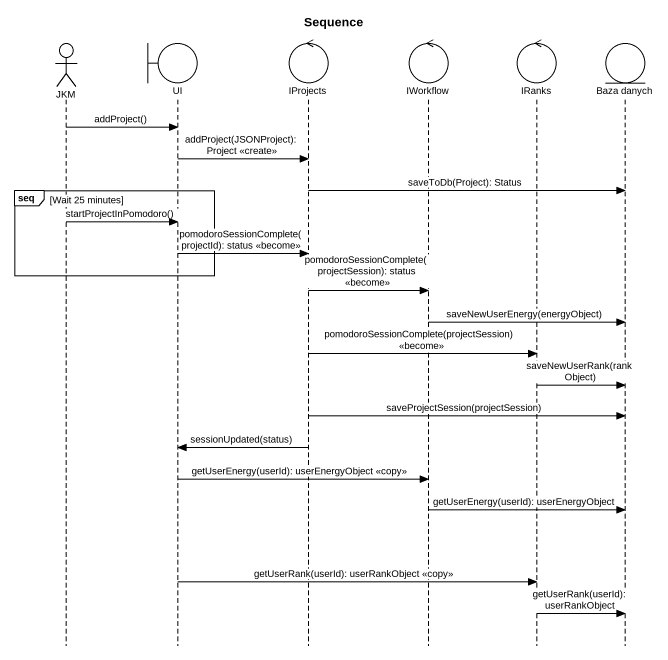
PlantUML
@startuml
title Sequence
hide footbox
actor JKM
boundary UI
control IProjects
control IWorkflow
control IRanks
entity "Baza danych" as Baza_danych

JKM -> UI : addProject()
UI -> IProjects : addProject(JSONProject): Project <<create>>
group seq [Wait 25 minutes]
  IProjects -> Baza_danych : saveToDb(Project): Status
  JKM -> UI : startProjectInPomodoro()
  UI -> IProjects : pomodoroSessionComplete(projectId): status <<become>>
end
IProjects -> IWorkflow : pomodoroSessionComplete(projectSession): status <<become>>
IWorkflow -> Baza_danych : saveNewUserEnergy(energyObject)
IProjects -> IRanks : pomodoroSessionComplete(projectSession) <<become>>
IRanks -> Baza_danych : saveNewUserRank(rankObject)
IProjects -> Baza_danych : saveProjectSession(projectSession)
IProjects -> UI : sessionUpdated(status)
UI -> IWorkflow : getUserEnergy(userId): userEnergyObject <<copy>>
IWorkflow -> Baza_danych : getUserEnergy(userId): userEnergyObject
UI -> IRanks : getUserRank(userId): userRankObject <<copy>>
IRanks -> Baza_danych : getUserRank(userId): userRankObject
@enduml
